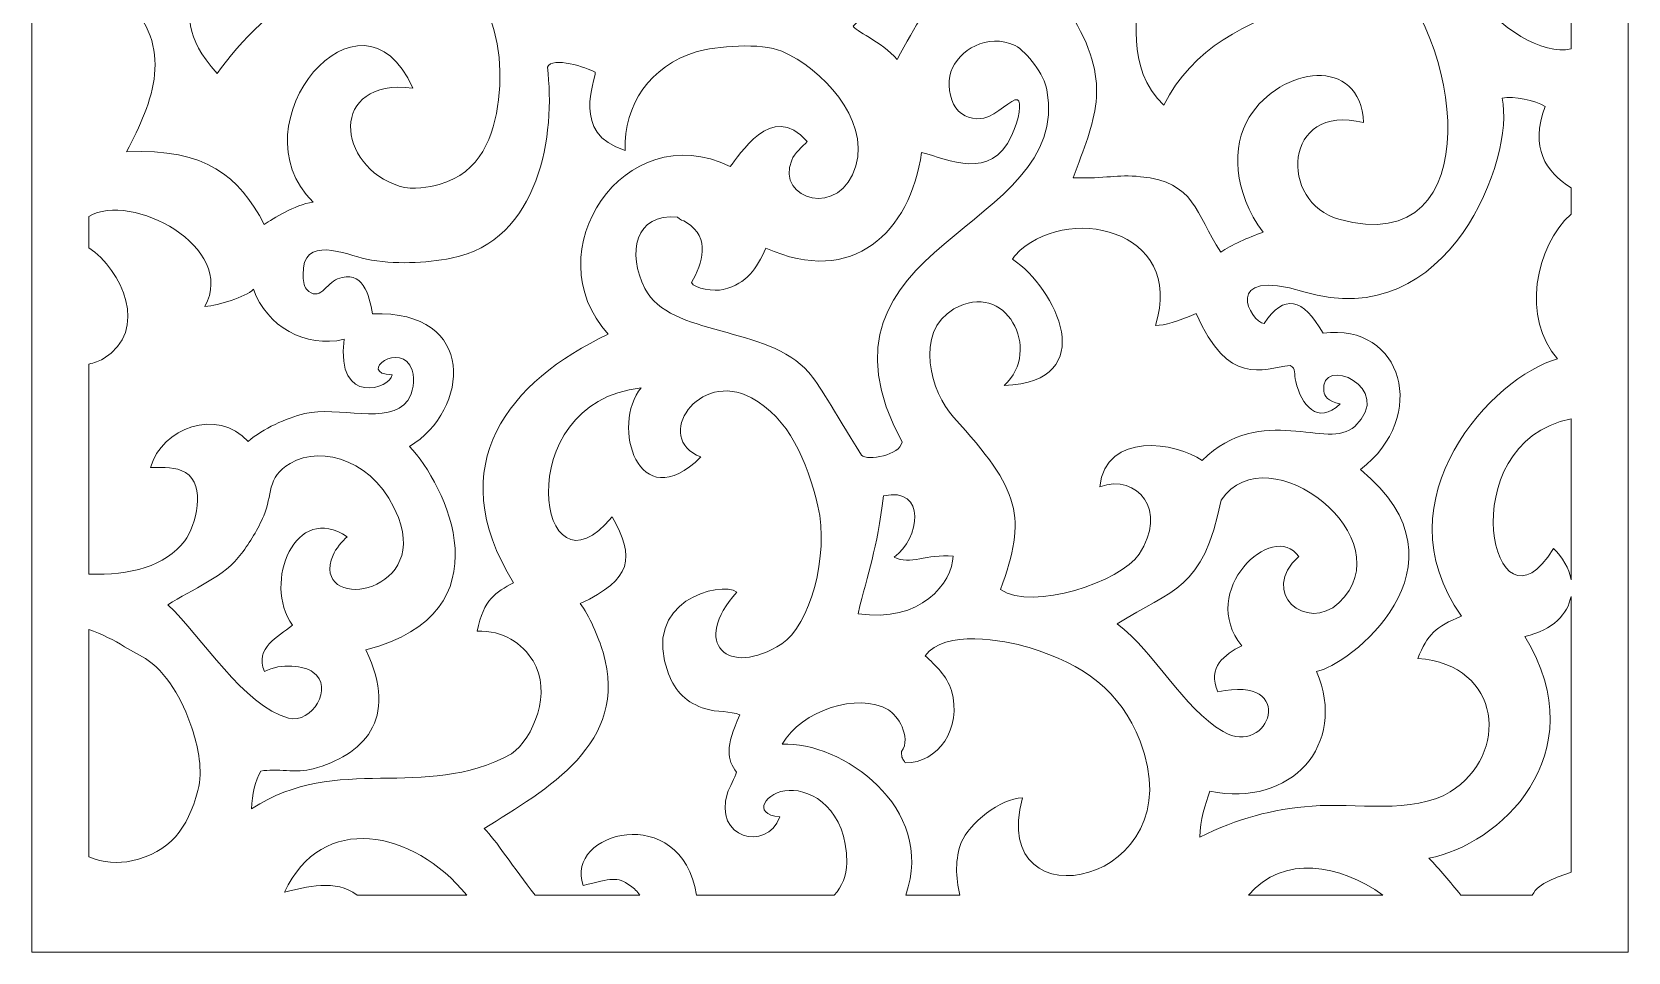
# Model space of a CAD drawing. Header units: centimetres. Extents: x 12.3 to 27.5, y -9.5 to 9.5.
# Drawn here: x 12.27 to 19.52, y -9.5 to -5.32 of the extents above; entities that cross this region are included whole.
import ezdxf

# ---------------------------------------------------------------- set-up
doc = ezdxf.new("R2010")
doc.units = ezdxf.units.CM
doc.header["$MEASUREMENT"] = 0
doc.layers.add('layer 1', color=7, linetype='Continuous')

msp = doc.modelspace()

# ---------------------------------------------------------------- linework, layer by layer
at = {"layer": 'layer 1', "color": 7, "lineweight": 9}
for points, knots in [([(12.26773, -9.50001), (12.26773, -9.50001), (12.26773, 9.50001), (12.26773, 9.50001), (12.26773, 9.50001), (12.26773, 9.50001), (19.52228, 9.50001), (19.52228, 9.50001), (19.52228, 9.50001), (19.52228, 9.50001), (19.52228, -9.50001), (19.52228, -9.50001), (19.52228, -9.50001), (19.52228, -9.50001), (12.26773, -9.50001), (12.26773, -9.50001)], [0, 0, 0, 0, 0.2, 0.2, 0.2, 0.2, 0.4, 0.4, 0.4, 0.4, 0.6, 0.6, 0.6, 0.6, 1, 1, 1, 1]), ([(19.26319, -2.85633), (18.786, -3.0327), (18.88614, -3.855), (19.14711, -3.4211), (19.14711, -3.4211), (19.27669, -3.54052), (19.27218, -3.76177), (19.01775, -3.82118), (19.01775, -3.82118), (19.34671, -4.36419), (18.89476, -4.77224), (18.58144, -4.82874), (18.58144, -4.82874), (18.66904, -4.92047), (18.76036, -5.03607), (18.83003, -5.14372), (18.83003, -5.14372), (18.92669, -5.29312), (19.13689, -5.42489), (19.26319, -5.39246), (19.26319, -5.39246), (19.26319, -5.39246), (19.26319, -5.0702), (19.26319, -5.0702), (19.26319, -5.0702), (19.20982, -5.05434), (19.13737, -5.06349), (19.05026, -5.10869), (19.05026, -5.10869), (19.02487, -4.89229), (19.15419, -4.88951), (19.26319, -4.89051), (19.26319, -4.89051), (19.26319, -4.89051), (19.26319, -3.07088), (19.26319, -3.07088), (19.26319, -3.07088), (19.26073, -3.05517), (19.26086, -3.03939), (19.26319, -3.02371), (19.26319, -3.02371), (19.26319, -3.02371), (19.26319, -2.85633), (19.26319, -2.85633)], [0, 0, 0, 0, 0.0833333, 0.0833333, 0.0833333, 0.0833333, 0.1666667, 0.1666667, 0.1666667, 0.1666667, 0.25, 0.25, 0.25, 0.25, 0.3333333, 0.3333333, 0.3333333, 0.3333333, 0.4166667, 0.4166667, 0.4166667, 0.4166667, 0.5, 0.5, 0.5, 0.5, 0.5833333, 0.5833333, 0.5833333, 0.5833333, 0.6666667, 0.6666667, 0.6666667, 0.6666667, 0.75, 0.75, 0.75, 0.75, 0.8333333, 0.8333333, 0.8333333, 0.8333333, 1, 1, 1, 1]), ([(15.64157, -4.31105), (15.96977, -4.29355), (16.5578, -4.75486), (16.0005, -5.28953), (16.0005, -5.28953), (16.00183, -5.30791), (16.1305, -5.35941), (16.19965, -5.44112), (16.19965, -5.44112), (16.28893, -5.28949), (16.32896, -5.15883), (16.50148, -5.12005), (16.50148, -5.12005), (16.44645, -5.04876), (16.40927, -4.87156), (16.45605, -4.75839), (16.45605, -4.75839), (16.49164, -4.6723), (16.63423, -4.55481), (16.73438, -4.55535), (16.73438, -4.55535), (16.57106, -5.14726), (17.52423, -4.95115), (17.26824, -4.29658), (17.26824, -4.29658), (17.1784, -4.0669), (17.014, -3.9487), (16.76377, -3.87151), (16.76377, -3.87151), (16.64772, -3.83572), (16.37914, -3.78967), (16.29221, -3.90874), (16.29221, -3.90874), (16.33783, -3.95236), (16.3915, -4.00026), (16.41117, -4.06734), (16.41117, -4.06734), (16.46133, -4.23836), (16.34974, -4.39836), (16.20112, -4.39503), (16.20112, -4.39503), (16.19013, -4.37762), (16.18349, -4.37597), (16.18425, -4.34431), (16.18425, -4.34431), (16.23232, -4.27671), (16.16292, -4.17731), (16.12551, -4.15539), (16.12551, -4.15539), (15.98359, -4.07222), (15.73091, -4.1575), (15.64157, -4.31105)], [0, 0, 0, 0, 0.0714286, 0.0714286, 0.0714286, 0.0714286, 0.1428571, 0.1428571, 0.1428571, 0.1428571, 0.2142857, 0.2142857, 0.2142857, 0.2142857, 0.2857143, 0.2857143, 0.2857143, 0.2857143, 0.3571429, 0.3571429, 0.3571429, 0.3571429, 0.4285714, 0.4285714, 0.4285714, 0.4285714, 0.5, 0.5, 0.5, 0.5, 0.5714286, 0.5714286, 0.5714286, 0.5714286, 0.6428571, 0.6428571, 0.6428571, 0.6428571, 0.7142857, 0.7142857, 0.7142857, 0.7142857, 0.7857143, 0.7857143, 0.7857143, 0.7857143, 0.8571429, 0.8571429, 0.8571429, 0.8571429, 1, 1, 1, 1]), ([(12.68973, -5.16604), (12.92031, -5.38214), (12.81811, -5.63301), (12.69796, -5.86063), (12.69796, -5.86063), (13.0641, -5.84743), (13.20665, -5.9698), (13.32375, -6.19143), (13.32375, -6.19143), (13.36599, -6.16329), (13.45883, -6.10351), (13.54589, -6.08962), (13.54589, -6.08962), (13.18173, -5.73348), (13.76401, -5.04115), (13.99873, -5.57107), (13.99873, -5.57107), (13.61329, -5.52541), (13.65031, -5.92849), (13.94073, -6.01829), (13.94073, -6.01829), (13.99831, -6.0361), (14.07492, -6.02177), (14.11913, -6.00951), (14.11913, -6.00951), (14.30814, -5.95714), (14.36752, -5.78895), (14.38852, -5.62498), (14.38852, -5.62498), (14.47934, -4.9158), (13.64018, -4.42041), (13.37999, -4.98409), (13.37999, -4.98409), (13.48493, -4.95813), (13.63475, -4.91604), (13.73084, -5.01658), (13.73084, -5.01658), (13.72704, -5.02114), (13.72881, -5.03153), (13.72565, -5.03932), (13.72565, -5.03932), (13.6737, -5.06989), (13.61019, -5.08677), (13.55004, -5.11213), (13.55004, -5.11213), (13.3844, -5.18201), (13.21434, -5.35909), (13.10927, -5.50486), (13.10927, -5.50486), (12.95608, -5.32835), (12.98151, -5.26769), (12.99037, -5.01042), (12.99037, -5.01042), (12.87733, -5.0475), (12.74113, -5.1225), (12.68973, -5.16604)], [0, 0, 0, 0, 0.0666667, 0.0666667, 0.0666667, 0.0666667, 0.1333333, 0.1333333, 0.1333333, 0.1333333, 0.2, 0.2, 0.2, 0.2, 0.2666667, 0.2666667, 0.2666667, 0.2666667, 0.3333333, 0.3333333, 0.3333333, 0.3333333, 0.4, 0.4, 0.4, 0.4, 0.4666667, 0.4666667, 0.4666667, 0.4666667, 0.5333333, 0.5333333, 0.5333333, 0.5333333, 0.6, 0.6, 0.6, 0.6, 0.6666667, 0.6666667, 0.6666667, 0.6666667, 0.7333333, 0.7333333, 0.7333333, 0.7333333, 0.8, 0.8, 0.8, 0.8, 0.8666667, 0.8666667, 0.8666667, 0.8666667, 1, 1, 1, 1]), ([(17.00415, -5.25776), (17.18078, -5.56545), (17.09608, -5.71156), (17.00069, -5.97945), (17.00069, -5.97945), (17.15286, -5.9835), (17.19572, -5.96323), (17.30677, -5.97419), (17.30677, -5.97419), (17.55491, -5.99868), (17.55558, -6.13975), (17.67099, -6.31687), (17.67099, -6.31687), (17.71627, -6.28585), (17.79678, -6.25004), (17.86361, -6.22712), (17.86361, -6.22712), (17.72845, -6.04428), (17.71783, -5.83516), (17.80069, -5.70315), (17.80069, -5.70315), (17.94431, -5.47435), (18.30441, -5.4204), (18.32052, -5.72809), (18.32052, -5.72809), (17.94944, -5.63595), (17.93573, -6.09266), (18.20786, -6.1681), (18.20786, -6.1681), (18.90891, -6.36245), (18.76322, -5.30338), (18.39952, -5.01763), (18.39952, -5.01763), (18.15859, -4.82837), (17.80519, -4.78029), (17.67024, -5.16191), (17.67024, -5.16191), (17.73523, -5.11246), (17.95675, -5.08526), (18.02917, -5.1947), (18.02917, -5.1947), (17.79923, -5.26751), (17.53935, -5.38923), (17.4123, -5.64862), (17.4123, -5.64862), (17.23388, -5.48492), (17.2971, -5.20514), (17.30008, -5.12889), (17.30008, -5.12889), (17.22533, -5.14573), (17.1112, -5.17952), (17.00415, -5.25776)], [0, 0, 0, 0, 0.0714286, 0.0714286, 0.0714286, 0.0714286, 0.1428571, 0.1428571, 0.1428571, 0.1428571, 0.2142857, 0.2142857, 0.2142857, 0.2142857, 0.2857143, 0.2857143, 0.2857143, 0.2857143, 0.3571429, 0.3571429, 0.3571429, 0.3571429, 0.4285714, 0.4285714, 0.4285714, 0.4285714, 0.5, 0.5, 0.5, 0.5, 0.5714286, 0.5714286, 0.5714286, 0.5714286, 0.6428571, 0.6428571, 0.6428571, 0.6428571, 0.7142857, 0.7142857, 0.7142857, 0.7142857, 0.7857143, 0.7857143, 0.7857143, 0.7857143, 0.8571429, 0.8571429, 0.8571429, 0.8571429, 1, 1, 1, 1]), ([(15.44162, -5.92726), (15.48192, -5.88459), (15.62717, -5.6241), (15.79193, -5.81359), (15.79193, -5.81359), (15.77015, -5.83647), (15.73314, -5.86865), (15.72108, -5.89843), (15.72108, -5.89843), (15.64633, -6.08293), (15.9471, -6.16344), (16.0127, -5.92475), (16.0127, -5.92475), (16.07248, -5.70725), (15.85919, -5.48452), (15.67535, -5.4038), (15.67535, -5.4038), (15.58426, -5.36381), (15.37442, -5.3801), (15.28697, -5.40678), (15.28697, -5.40678), (15.07912, -5.47019), (14.95705, -5.64617), (14.96397, -5.85468), (14.96397, -5.85468), (14.71289, -5.77908), (14.83282, -5.53586), (14.8276, -5.49916), (14.8276, -5.49916), (14.78957, -5.47921), (14.63353, -5.42378), (14.61044, -5.47669), (14.61044, -5.47669), (14.64894, -5.77586), (14.57613, -6.26711), (14.17384, -6.34451), (14.17384, -6.34451), (14.05673, -6.36704), (13.91469, -6.37545), (13.78766, -6.34866), (13.78766, -6.34866), (13.69626, -6.32939), (13.49431, -6.23406), (13.50034, -6.42047), (13.50034, -6.42047), (13.50097, -6.44024), (13.50325, -6.47255), (13.51613, -6.48625), (13.51613, -6.48625), (13.57315, -6.54695), (13.60705, -6.45884), (13.65727, -6.43875), (13.65727, -6.43875), (13.77148, -6.393), (13.80112, -6.51387), (13.81628, -6.59772), (13.81628, -6.59772), (14.29273, -6.58062), (14.2588, -7.03551), (13.98339, -7.20151), (13.98339, -7.20151), (14.14569, -7.36918), (14.44003, -7.9568), (13.78521, -8.12575), (13.78521, -8.12575), (13.94076, -8.44767), (13.76782, -8.60548), (13.5456, -8.66673), (13.5456, -8.66673), (13.47154, -8.68715), (13.37756, -8.66438), (13.30768, -8.67668), (13.30768, -8.67668), (13.28221, -8.7195), (13.26872, -8.78405), (13.26637, -8.84913), (13.26637, -8.84913), (13.6589, -8.59159), (14.04271, -8.81844), (14.44732, -8.59851), (14.44732, -8.59851), (14.54599, -8.52867), (14.63384, -8.31616), (14.54577, -8.17638), (14.54577, -8.17638), (14.49503, -8.09584), (14.41112, -8.03717), (14.29078, -8.0403), (14.29078, -8.0403), (14.32313, -7.89428), (14.3741, -7.86492), (14.45682, -7.82059), (14.45682, -7.82059), (14.12395, -7.28157), (14.4392, -6.90239), (14.88712, -6.69036), (14.88712, -6.69036), (14.5466, -6.31899), (14.95836, -5.69374), (15.44162, -5.92726)], [0, 0, 0, 0, 0.0384615, 0.0384615, 0.0384615, 0.0384615, 0.0769231, 0.0769231, 0.0769231, 0.0769231, 0.1153846, 0.1153846, 0.1153846, 0.1153846, 0.1538462, 0.1538462, 0.1538462, 0.1538462, 0.1923077, 0.1923077, 0.1923077, 0.1923077, 0.2307692, 0.2307692, 0.2307692, 0.2307692, 0.2692308, 0.2692308, 0.2692308, 0.2692308, 0.3076923, 0.3076923, 0.3076923, 0.3076923, 0.3461538, 0.3461538, 0.3461538, 0.3461538, 0.3846154, 0.3846154, 0.3846154, 0.3846154, 0.4230769, 0.4230769, 0.4230769, 0.4230769, 0.4615385, 0.4615385, 0.4615385, 0.4615385, 0.5, 0.5, 0.5, 0.5, 0.5384615, 0.5384615, 0.5384615, 0.5384615, 0.5769231, 0.5769231, 0.5769231, 0.5769231, 0.6153846, 0.6153846, 0.6153846, 0.6153846, 0.6538462, 0.6538462, 0.6538462, 0.6538462, 0.6923077, 0.6923077, 0.6923077, 0.6923077, 0.7307692, 0.7307692, 0.7307692, 0.7307692, 0.7692308, 0.7692308, 0.7692308, 0.7692308, 0.8076923, 0.8076923, 0.8076923, 0.8076923, 0.8461538, 0.8461538, 0.8461538, 0.8461538, 0.8846154, 0.8846154, 0.8846154, 0.8846154, 0.9230769, 0.9230769, 0.9230769, 0.9230769, 1, 1, 1, 1]), ([(16.88108, -5.5787), (16.86898, -5.51275), (16.79157, -5.40557), (16.73587, -5.37827), (16.73587, -5.37827), (16.612, -5.31758), (16.47605, -5.39963), (16.44476, -5.49813), (16.44476, -5.49813), (16.42912, -5.54737), (16.43666, -5.61862), (16.46679, -5.6611), (16.46679, -5.6611), (16.49692, -5.70356), (16.54968, -5.71726), (16.59429, -5.70783), (16.59429, -5.70783), (16.65471, -5.69507), (16.7219, -5.61602), (16.74679, -5.62469), (16.74679, -5.62469), (16.76612, -5.63142), (16.75651, -5.71094), (16.71996, -5.78896), (16.71996, -5.78896), (16.62468, -5.99238), (16.43517, -5.89742), (16.31162, -5.8635), (16.31162, -5.8635), (16.25929, -6.22764), (15.99905, -6.47722), (15.60411, -6.29873), (15.60411, -6.29873), (15.55988, -6.39474), (15.51993, -6.45847), (15.41013, -6.48715), (15.41013, -6.48715), (15.37136, -6.49728), (15.27856, -6.4845), (15.26481, -6.45572), (15.26481, -6.45572), (15.31528, -6.36669), (15.35487, -6.25327), (15.24272, -6.18216), (15.24272, -6.18216), (15.22522, -6.17106), (15.21499, -6.17223), (15.20226, -6.1582), (15.20226, -6.1582), (15.01008, -6.13864), (14.97077, -6.32164), (15.05416, -6.48304), (15.05416, -6.48304), (15.16813, -6.70361), (15.61335, -6.64954), (15.79718, -6.86329), (15.79718, -6.86329), (15.84678, -6.9157), (15.90283, -7.0261), (16.03802, -7.23997), (16.03802, -7.23997), (16.06707, -7.26881), (16.21284, -7.24077), (16.22236, -7.18112), (16.22236, -7.18112), (15.73508, -6.26993), (16.99992, -6.22619), (16.88108, -5.5787)], [0, 0, 0, 0, 0.0555556, 0.0555556, 0.0555556, 0.0555556, 0.1111111, 0.1111111, 0.1111111, 0.1111111, 0.1666667, 0.1666667, 0.1666667, 0.1666667, 0.2222222, 0.2222222, 0.2222222, 0.2222222, 0.2777778, 0.2777778, 0.2777778, 0.2777778, 0.3333333, 0.3333333, 0.3333333, 0.3333333, 0.3888889, 0.3888889, 0.3888889, 0.3888889, 0.4444444, 0.4444444, 0.4444444, 0.4444444, 0.5, 0.5, 0.5, 0.5, 0.5555556, 0.5555556, 0.5555556, 0.5555556, 0.6111111, 0.6111111, 0.6111111, 0.6111111, 0.6666667, 0.6666667, 0.6666667, 0.6666667, 0.7222222, 0.7222222, 0.7222222, 0.7222222, 0.7777778, 0.7777778, 0.7777778, 0.7777778, 0.8333333, 0.8333333, 0.8333333, 0.8333333, 0.8888889, 0.8888889, 0.8888889, 0.8888889, 1, 1, 1, 1]), ([(19.26319, -6.02536), (19.14768, -5.94982), (19.07518, -5.84426), (19.14482, -5.65492), (19.14482, -5.65492), (19.09897, -5.62661), (19.00479, -5.60666), (18.94941, -5.61754), (18.94941, -5.61754), (19.01038, -5.88136), (18.70962, -6.69914), (18.04803, -6.49717), (18.04803, -6.49717), (17.67066, -6.38204), (17.80405, -6.63782), (17.86812, -6.64181), (17.86812, -6.64181), (17.9588, -6.50476), (18.04311, -6.52516), (18.13642, -6.68577), (18.13642, -6.68577), (18.49686, -6.63767), (18.62055, -7.06464), (18.30569, -7.30626), (18.30569, -7.30626), (18.84558, -7.74734), (18.24296, -8.20304), (18.10676, -8.22352), (18.10676, -8.22352), (18.24825, -8.55835), (17.99093, -8.84364), (17.6221, -8.7684), (17.6221, -8.7684), (17.59956, -8.82832), (17.57796, -8.8985), (17.57521, -8.97725), (17.57521, -8.97725), (17.74905, -8.89217), (17.90193, -8.85062), (18.08618, -8.83604), (18.08618, -8.83604), (18.27708, -8.82092), (18.54556, -8.8749), (18.71383, -8.77114), (18.71383, -8.77114), (18.98308, -8.60514), (18.95225, -8.19228), (18.56657, -8.1647), (18.56657, -8.1647), (18.61097, -8.05631), (18.64612, -8.0194), (18.76557, -7.9733), (18.76557, -7.9733), (18.38478, -7.4389), (18.9111, -6.88183), (19.20218, -6.80199), (19.20218, -6.80199), (19.03736, -6.62417), (19.10041, -6.28686), (19.26319, -6.14464), (19.26319, -6.14464), (19.26319, -6.14464), (19.26319, -6.02536), (19.26319, -6.02536)], [0, 0, 0, 0, 0.0588235, 0.0588235, 0.0588235, 0.0588235, 0.1176471, 0.1176471, 0.1176471, 0.1176471, 0.1764706, 0.1764706, 0.1764706, 0.1764706, 0.2352941, 0.2352941, 0.2352941, 0.2352941, 0.2941176, 0.2941176, 0.2941176, 0.2941176, 0.3529412, 0.3529412, 0.3529412, 0.3529412, 0.4117647, 0.4117647, 0.4117647, 0.4117647, 0.4705882, 0.4705882, 0.4705882, 0.4705882, 0.5294118, 0.5294118, 0.5294118, 0.5294118, 0.5882353, 0.5882353, 0.5882353, 0.5882353, 0.6470588, 0.6470588, 0.6470588, 0.6470588, 0.7058824, 0.7058824, 0.7058824, 0.7058824, 0.7647059, 0.7647059, 0.7647059, 0.7647059, 0.8235294, 0.8235294, 0.8235294, 0.8235294, 0.8823529, 0.8823529, 0.8823529, 0.8823529, 1, 1, 1, 1]), ([(12.52682, -7.78122), (12.71494, -7.78707), (12.8741, -7.74609), (12.96198, -7.63013), (12.96198, -7.63013), (13.01475, -7.56052), (13.06077, -7.37634), (12.96599, -7.31961), (12.96599, -7.31961), (12.92153, -7.293), (12.8688, -7.29729), (12.80672, -7.29693), (12.80672, -7.29693), (12.85754, -7.11558), (13.11045, -7.02429), (13.25091, -7.17788), (13.25091, -7.17788), (13.31829, -7.1184), (13.42238, -7.07292), (13.50788, -7.05134), (13.50788, -7.05134), (13.65625, -7.01387), (13.89028, -7.10961), (13.9755, -6.99115), (13.9755, -6.99115), (13.99961, -6.95764), (14.01031, -6.89997), (13.99549, -6.85463), (13.99549, -6.85463), (13.94978, -6.71484), (13.73788, -6.86885), (13.90448, -6.87574), (13.90448, -6.87574), (13.90201, -6.93446), (13.64859, -7.02476), (13.68622, -6.71364), (13.68622, -6.71364), (13.51036, -6.75573), (13.33405, -6.65388), (13.27469, -6.48642), (13.27469, -6.48642), (13.23609, -6.52345), (13.11803, -6.55773), (13.05413, -6.56485), (13.05413, -6.56485), (13.20172, -6.29298), (12.71644, -6.04011), (12.52682, -6.15472), (12.52682, -6.15472), (12.52682, -6.15472), (12.52682, -6.29732), (12.52682, -6.29732), (12.52682, -6.29732), (12.67488, -6.39736), (12.80518, -6.67154), (12.59197, -6.8022), (12.59197, -6.8022), (12.57282, -6.81394), (12.54965, -6.82023), (12.52682, -6.82665), (12.52682, -6.82665), (12.52682, -6.82665), (12.52682, -7.78122), (12.52682, -7.78122)], [0, 0, 0, 0, 0.0588235, 0.0588235, 0.0588235, 0.0588235, 0.1176471, 0.1176471, 0.1176471, 0.1176471, 0.1764706, 0.1764706, 0.1764706, 0.1764706, 0.2352941, 0.2352941, 0.2352941, 0.2352941, 0.2941176, 0.2941176, 0.2941176, 0.2941176, 0.3529412, 0.3529412, 0.3529412, 0.3529412, 0.4117647, 0.4117647, 0.4117647, 0.4117647, 0.4705882, 0.4705882, 0.4705882, 0.4705882, 0.5294118, 0.5294118, 0.5294118, 0.5294118, 0.5882353, 0.5882353, 0.5882353, 0.5882353, 0.6470588, 0.6470588, 0.6470588, 0.6470588, 0.7058824, 0.7058824, 0.7058824, 0.7058824, 0.7647059, 0.7647059, 0.7647059, 0.7647059, 0.8235294, 0.8235294, 0.8235294, 0.8235294, 0.8823529, 0.8823529, 0.8823529, 0.8823529, 1, 1, 1, 1]), ([(16.73652, -6.33195), (16.73276, -6.3374), (16.72893, -6.34335), (16.72498, -6.34986), (16.72498, -6.34986), (16.92127, -6.48054), (17.13253, -6.90516), (16.68628, -6.92439), (16.68628, -6.92439), (16.86359, -6.76159), (16.69215, -6.43996), (16.45836, -6.57548), (16.45836, -6.57548), (16.27388, -6.68242), (16.35541, -6.95762), (16.45666, -7.06831), (16.45666, -7.06831), (16.76365, -7.40394), (16.78984, -7.51987), (16.66982, -7.85129), (16.66982, -7.85129), (16.81772, -7.95068), (17.2133, -7.81686), (17.3001, -7.69054), (17.3001, -7.69054), (17.43019, -7.49442), (17.29528, -7.32257), (17.12126, -7.3841), (17.12126, -7.3841), (17.14777, -7.13087), (17.47105, -7.18211), (17.58596, -7.26445), (17.58596, -7.26445), (17.8588, -6.99695), (18.15834, -7.22313), (18.28003, -7.11002), (18.28003, -7.11002), (18.46995, -6.93347), (18.11927, -6.7814), (18.1388, -6.9496), (18.1388, -6.9496), (18.14141, -6.97203), (18.15701, -6.99485), (18.21433, -7.0077), (18.21433, -7.0077), (18.10873, -7.10653), (18.03827, -7.01074), (18.01156, -6.90616), (18.01156, -6.90616), (18.00264, -6.87118), (18.01613, -6.84649), (17.98619, -6.83237), (17.98619, -6.83237), (17.8578, -6.84933), (17.70602, -6.92876), (17.55872, -6.59673), (17.55872, -6.59673), (17.47152, -6.63349), (17.41871, -6.6501), (17.37449, -6.65103), (17.37449, -6.65103), (17.51394, -6.20982), (16.96049, -6.09001), (16.73652, -6.33195)], [0, 0, 0, 0, 0.0588235, 0.0588235, 0.0588235, 0.0588235, 0.1176471, 0.1176471, 0.1176471, 0.1176471, 0.1764706, 0.1764706, 0.1764706, 0.1764706, 0.2352941, 0.2352941, 0.2352941, 0.2352941, 0.2941176, 0.2941176, 0.2941176, 0.2941176, 0.3529412, 0.3529412, 0.3529412, 0.3529412, 0.4117647, 0.4117647, 0.4117647, 0.4117647, 0.4705882, 0.4705882, 0.4705882, 0.4705882, 0.5294118, 0.5294118, 0.5294118, 0.5294118, 0.5882353, 0.5882353, 0.5882353, 0.5882353, 0.6470588, 0.6470588, 0.6470588, 0.6470588, 0.7058824, 0.7058824, 0.7058824, 0.7058824, 0.7647059, 0.7647059, 0.7647059, 0.7647059, 0.8235294, 0.8235294, 0.8235294, 0.8235294, 0.8823529, 0.8823529, 0.8823529, 0.8823529, 1, 1, 1, 1]), ([(15.91455, -9.24091), (15.95016, -9.20002), (15.97069, -9.1531), (15.97099, -9.09456), (15.97099, -9.09456), (15.97226, -8.84956), (15.8127, -8.76006), (15.70937, -8.7645), (15.70937, -8.7645), (15.60276, -8.76906), (15.53393, -8.87346), (15.66731, -8.88572), (15.66731, -8.88572), (15.60602, -9.04784), (15.36284, -8.98111), (15.42914, -8.77637), (15.42914, -8.77637), (15.4366, -8.75334), (15.4637, -8.70363), (15.47063, -8.68149), (15.47063, -8.68149), (15.42588, -8.62605), (15.4188, -8.5673), (15.48462, -8.42158), (15.48462, -8.42158), (15.44546, -8.40303), (15.37711, -8.40919), (15.33005, -8.39447), (15.33005, -8.39447), (15.24327, -8.36732), (15.19153, -8.31439), (15.16087, -8.23448), (15.16087, -8.23448), (15.0338, -7.90312), (15.39644, -7.81127), (15.47182, -7.86274), (15.47182, -7.86274), (15.26117, -8.0951), (15.43001, -8.25656), (15.67629, -8.09796), (15.67629, -8.09796), (15.80221, -8.01687), (15.89335, -7.69521), (15.83976, -7.47205), (15.83976, -7.47205), (15.78995, -7.26476), (15.70852, -7.07191), (15.53815, -6.97948), (15.53815, -6.97948), (15.2984, -6.84944), (15.08703, -7.16369), (15.30828, -7.24863), (15.30828, -7.24863), (15.0213, -7.53179), (14.89774, -7.10071), (15.03691, -6.93366), (15.03691, -6.93366), (14.42508, -7.00327), (14.56848, -7.93954), (14.90424, -7.52044), (14.90424, -7.52044), (15.01108, -7.70789), (14.99552, -7.80322), (14.76019, -7.91552), (14.76019, -7.91552), (14.79897, -7.96577), (14.84431, -8.07073), (14.86381, -8.13662), (14.86381, -8.13662), (14.98671, -8.55217), (14.60459, -8.76105), (14.32374, -8.93771), (14.32374, -8.93771), (14.37439, -8.98781), (14.45737, -9.11803), (14.55459, -9.24091), (14.55459, -9.24091), (14.55459, -9.24091), (15.03005, -9.24091), (15.03005, -9.24091), (15.03005, -9.24091), (15.01911, -9.22463), (15.00514, -9.21005), (14.98809, -9.19818), (14.98809, -9.19818), (14.92468, -9.15403), (14.90306, -9.16618), (14.77342, -9.19682), (14.77342, -9.19682), (14.68408, -8.95447), (15.21882, -8.81008), (15.28865, -9.24091), (15.28865, -9.24091), (15.28865, -9.24091), (15.91455, -9.24091), (15.91455, -9.24091)], [0, 0, 0, 0, 0.04, 0.04, 0.04, 0.04, 0.08, 0.08, 0.08, 0.08, 0.12, 0.12, 0.12, 0.12, 0.16, 0.16, 0.16, 0.16, 0.2, 0.2, 0.2, 0.2, 0.24, 0.24, 0.24, 0.24, 0.28, 0.28, 0.28, 0.28, 0.32, 0.32, 0.32, 0.32, 0.36, 0.36, 0.36, 0.36, 0.4, 0.4, 0.4, 0.4, 0.44, 0.44, 0.44, 0.44, 0.48, 0.48, 0.48, 0.48, 0.52, 0.52, 0.52, 0.52, 0.56, 0.56, 0.56, 0.56, 0.6, 0.6, 0.6, 0.6, 0.64, 0.64, 0.64, 0.64, 0.68, 0.68, 0.68, 0.68, 0.72, 0.72, 0.72, 0.72, 0.76, 0.76, 0.76, 0.76, 0.8, 0.8, 0.8, 0.8, 0.84, 0.84, 0.84, 0.84, 0.88, 0.88, 0.88, 0.88, 0.92, 0.92, 0.92, 0.92, 1, 1, 1, 1]), ([(19.26319, -7.07524), (18.70631, -7.18614), (18.9086, -8.12095), (19.18292, -7.66486), (19.18292, -7.66486), (19.22563, -7.70423), (19.25376, -7.75466), (19.26319, -7.80671), (19.26319, -7.80671), (19.26319, -7.80671), (19.26319, -7.07524), (19.26319, -7.07524)], [0, 0, 0, 0, 0.25, 0.25, 0.25, 0.25, 0.5, 0.5, 0.5, 0.5, 1, 1, 1, 1]), ([(17.6574, -8.31712), (17.60864, -8.20292), (17.68735, -8.14795), (17.76674, -8.10691), (17.76674, -8.10691), (17.56373, -7.86204), (17.90633, -7.5304), (18.02615, -7.70145), (18.02615, -7.70145), (17.84101, -7.86352), (18.06294, -8.04921), (18.20763, -7.91203), (18.20763, -7.91203), (18.51195, -7.62358), (17.88817, -7.1318), (17.67229, -7.44444), (17.67229, -7.44444), (17.5907, -7.8566), (17.45304, -7.84937), (17.19998, -8.00755), (17.19998, -8.00755), (17.37561, -8.13991), (17.49487, -8.38809), (17.68197, -8.4972), (17.68197, -8.4972), (17.8931, -8.62032), (18.02421, -8.23473), (17.6574, -8.31712)], [0, 0, 0, 0, 0.125, 0.125, 0.125, 0.125, 0.25, 0.25, 0.25, 0.25, 0.375, 0.375, 0.375, 0.375, 0.5, 0.5, 0.5, 0.5, 0.625, 0.625, 0.625, 0.625, 0.75, 0.75, 0.75, 0.75, 1, 1, 1, 1]), ([(13.43418, -8.43577), (13.54073, -8.46427), (13.6425, -8.29642), (13.54499, -8.22656), (13.54499, -8.22656), (13.50684, -8.19923), (13.40095, -8.18269), (13.32423, -8.22487), (13.32423, -8.22487), (13.28037, -8.1141), (13.38528, -8.06952), (13.45175, -8.01332), (13.45175, -8.01332), (13.31372, -7.81892), (13.46798, -7.45078), (13.70025, -7.61169), (13.70025, -7.61169), (13.67969, -7.63089), (13.6472, -7.66797), (13.6363, -7.69444), (13.6363, -7.69444), (13.52908, -7.95495), (14.07198, -7.88395), (13.93336, -7.52448), (13.93336, -7.52448), (13.83334, -7.26523), (13.59004, -7.19172), (13.44112, -7.27811), (13.44112, -7.27811), (13.33222, -7.34126), (13.36246, -7.42247), (13.32143, -7.51672), (13.32143, -7.51672), (13.29548, -7.57632), (13.25794, -7.63634), (13.22079, -7.68753), (13.22079, -7.68753), (13.14526, -7.79158), (12.99555, -7.85136), (12.88544, -7.92039), (12.88544, -7.92039), (13.04163, -8.06749), (13.22852, -8.38081), (13.43418, -8.43577)], [0, 0, 0, 0, 0.0833333, 0.0833333, 0.0833333, 0.0833333, 0.1666667, 0.1666667, 0.1666667, 0.1666667, 0.25, 0.25, 0.25, 0.25, 0.3333333, 0.3333333, 0.3333333, 0.3333333, 0.4166667, 0.4166667, 0.4166667, 0.4166667, 0.5, 0.5, 0.5, 0.5, 0.5833333, 0.5833333, 0.5833333, 0.5833333, 0.6666667, 0.6666667, 0.6666667, 0.6666667, 0.75, 0.75, 0.75, 0.75, 0.8333333, 0.8333333, 0.8333333, 0.8333333, 1, 1, 1, 1]), ([(16.02266, -7.96134), (16.30783, -8.0051), (16.45119, -7.82133), (16.45422, -7.69906), (16.45422, -7.69906), (16.33424, -7.68865), (16.25941, -7.74307), (16.1868, -7.70381), (16.1868, -7.70381), (16.30299, -7.62268), (16.33639, -7.38177), (16.13795, -7.42546), (16.13795, -7.42546), (16.10796, -7.67579), (16.06828, -7.76736), (16.02266, -7.96134)], [0, 0, 0, 0, 0.2, 0.2, 0.2, 0.2, 0.4, 0.4, 0.4, 0.4, 0.6, 0.6, 0.6, 0.6, 1, 1, 1, 1]), ([(19.26319, -7.88256), (19.24814, -7.96214), (19.18341, -8.03462), (19.05356, -8.06494), (19.05356, -8.06494), (19.38252, -8.60795), (18.93057, -9.016), (18.61724, -9.0725), (18.61724, -9.0725), (18.66561, -9.12315), (18.71511, -9.18107), (18.76147, -9.24091), (18.76147, -9.24091), (18.76147, -9.24091), (19.08696, -9.24091), (19.08696, -9.24091), (19.08696, -9.24091), (19.11711, -9.18105), (19.20079, -9.16204), (19.26319, -9.13626), (19.26319, -9.13626), (19.26319, -9.13626), (19.26319, -7.88256), (19.26319, -7.88256)], [0, 0, 0, 0, 0.1428571, 0.1428571, 0.1428571, 0.1428571, 0.2857143, 0.2857143, 0.2857143, 0.2857143, 0.4285714, 0.4285714, 0.4285714, 0.4285714, 0.5714286, 0.5714286, 0.5714286, 0.5714286, 0.7142857, 0.7142857, 0.7142857, 0.7142857, 1, 1, 1, 1]), ([(12.52682, -9.06721), (12.588, -9.0942), (12.6631, -9.09848), (12.72079, -9.08532), (12.72079, -9.08532), (12.89575, -9.04541), (12.97572, -8.93984), (13.02201, -8.76472), (13.02201, -8.76472), (13.04638, -8.67254), (13.02146, -8.56804), (13.00181, -8.50377), (13.00181, -8.50377), (12.96246, -8.37506), (12.8952, -8.24601), (12.79621, -8.17375), (12.79621, -8.17375), (12.76204, -8.1488), (12.72453, -8.13516), (12.6883, -8.11138), (12.6883, -8.11138), (12.64188, -8.08092), (12.58415, -8.05497), (12.52682, -8.03288), (12.52682, -8.03288), (12.52682, -8.03288), (12.52682, -9.06721), (12.52682, -9.06721)], [0, 0, 0, 0, 0.125, 0.125, 0.125, 0.125, 0.25, 0.25, 0.25, 0.25, 0.375, 0.375, 0.375, 0.375, 0.5, 0.5, 0.5, 0.5, 0.625, 0.625, 0.625, 0.625, 0.75, 0.75, 0.75, 0.75, 1, 1, 1, 1]), ([(16.48467, -9.24091), (16.466, -9.16306), (16.46347, -9.07082), (16.49186, -9.00215), (16.49186, -9.00215), (16.52744, -8.91606), (16.67004, -8.79857), (16.77018, -8.79911), (16.77018, -8.79911), (16.60687, -9.39102), (17.56004, -9.19491), (17.30405, -8.54034), (17.30405, -8.54034), (17.21421, -8.31066), (17.04981, -8.19246), (16.79958, -8.11527), (16.79958, -8.11527), (16.68353, -8.07948), (16.41495, -8.03343), (16.32802, -8.1525), (16.32802, -8.1525), (16.37364, -8.19612), (16.42731, -8.24402), (16.44698, -8.3111), (16.44698, -8.3111), (16.49714, -8.48212), (16.38555, -8.64212), (16.23693, -8.63879), (16.23693, -8.63879), (16.22594, -8.62138), (16.2193, -8.61973), (16.22006, -8.58807), (16.22006, -8.58807), (16.26813, -8.52047), (16.19873, -8.42107), (16.16132, -8.39915), (16.16132, -8.39915), (16.0194, -8.31598), (15.76672, -8.40126), (15.67738, -8.55481), (15.67738, -8.55481), (15.94359, -8.54062), (16.38069, -8.84145), (16.23893, -9.24091), (16.23893, -9.24091), (16.23893, -9.24091), (16.48467, -9.24091), (16.48467, -9.24091)], [0, 0, 0, 0, 0.0769231, 0.0769231, 0.0769231, 0.0769231, 0.1538462, 0.1538462, 0.1538462, 0.1538462, 0.2307692, 0.2307692, 0.2307692, 0.2307692, 0.3076923, 0.3076923, 0.3076923, 0.3076923, 0.3846154, 0.3846154, 0.3846154, 0.3846154, 0.4615385, 0.4615385, 0.4615385, 0.4615385, 0.5384615, 0.5384615, 0.5384615, 0.5384615, 0.6153846, 0.6153846, 0.6153846, 0.6153846, 0.6923077, 0.6923077, 0.6923077, 0.6923077, 0.7692308, 0.7692308, 0.7692308, 0.7692308, 0.8461538, 0.8461538, 0.8461538, 0.8461538, 1, 1, 1, 1]), ([(14.24413, -9.24091), (14.00039, -8.94295), (13.58529, -8.86067), (13.4158, -9.22785), (13.4158, -9.22785), (13.51323, -9.20374), (13.64934, -9.16576), (13.74523, -9.24091), (13.74523, -9.24091), (13.74523, -9.24091), (14.24413, -9.24091), (14.24413, -9.24091)], [0, 0, 0, 0, 0.25, 0.25, 0.25, 0.25, 0.5, 0.5, 0.5, 0.5, 1, 1, 1, 1]), ([(18.408, -9.24091), (18.2128, -9.10099), (17.95599, -9.05459), (17.79725, -9.24091), (17.79725, -9.24091), (17.79725, -9.24091), (18.408, -9.24091), (18.408, -9.24091)], [0, 0, 0, 0, 0.3333333, 0.3333333, 0.3333333, 0.3333333, 1, 1, 1, 1])]:
    msp.add_open_spline(points, degree=3, knots=knots, dxfattribs=at)

doc.saveas('drawing.dxf')
